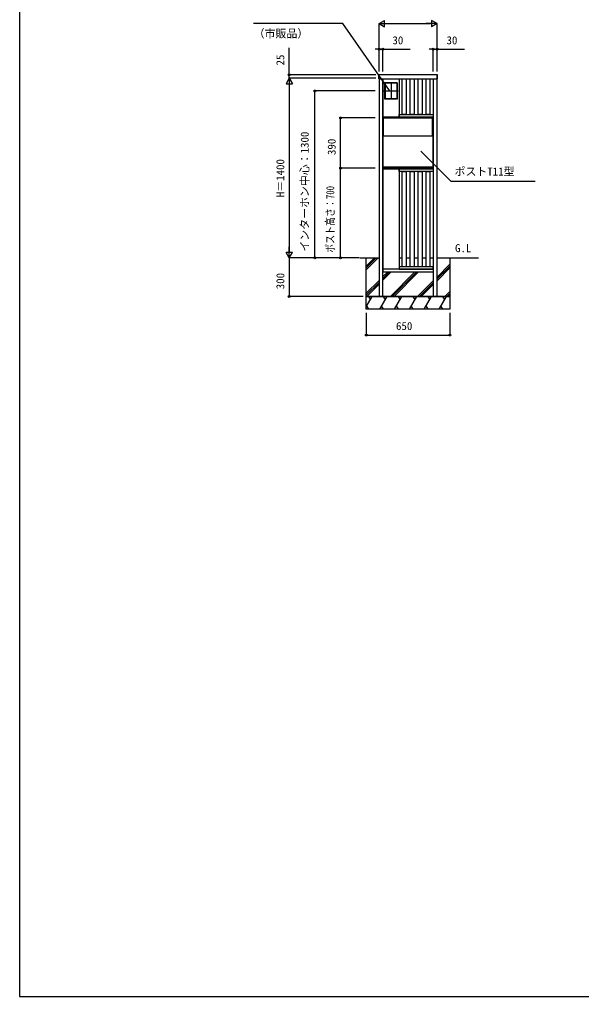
# Model space of a CAD drawing. Units: millimetres, scale not verified. Extents: x -4375 to 4375, y -6498 to 6471.
# Drawn here: x -4375 to 0, y -6498 to 1108 of the extents above; entities that cross this region are included whole.
import ezdxf
from ezdxf.enums import TextEntityAlignment as Align

# ---------------------------------------------------------------- set-up
doc = ezdxf.new("R2010")
doc.units = ezdxf.units.MM
doc.header["$LTSCALE"] = 30
for name, color, linetype in [('0-1_USER1', 3, 'Continuous'), ('0-2_YKK_A1', 4, 'Continuous'), ('0-3_YKK_D', 6, 'Continuous'), ('0-4_YKK_ZWAK', 7, 'Continuous')]:
    doc.layers.add(name, color=color, linetype=linetype)
doc.styles.add('ＭＳ ゴシック', font='')
doc.styles.get('ＭＳ ゴシック').set_extended_font_data('MS Gothic')

msp = doc.modelspace()

# ---------------------------------------------------------------- linework, layer by layer
at = {"layer": '0-2_YKK_A1'}
for p, q in [((-1578.5, 675.09), (-1578.5, 676.04)), ((-1578.5, 674.59), (-1578.5, 675.09)), ((-1578.5, 647.16), (-1578.5, 674.59)), ((-1576.5, 677.1), (-1577.56, 677.04)), ((-1576.5, 646.1), (-1577.56, 646.16)), ((-1576.5, 677.1), (-1576.5, 676.15)), ((-1576.5, 676.15), (-1576.5, 674.66)), ((-1576.5, 674.66), (-1576.5, 646.9)), ((-1576.5, 646.9), (-1576.5, 646.1)), ((-1575.5, 646.6), (-1575.5, -748.4)), ((-1545.5, -748.4), (-1545.5, 646.6)), ((-1544.5, 634.1), (-1545.5, 634.1)), ((-1545.5, 634.1), (-1545.5, 609.1)), ((-1545.5, 625.1), (-1544.5, 625.1)), ((-1545.5, 618.1), (-1544.5, 618.1)), ((-1545.5, 609.1), (-1544.5, 609.1)), ((-1544.5, 347.6), (-1544.5, 646.6)), ((-1544.5, 609.1), (-1544.5, 634.1)), ((-1435.25, 614.3), (-1529.75, 614.3)), ((-1529.7, 613.1), (-1529.7, 490.1)), ((-1482.5, 615.6), (-1482.5, 487.6)), ((-1435.3, 613.1), (-1435.3, 490.1)), ((-1420.5, 646.6), (-1420.5, 347.6)), ((-1365.5, 646.6), (-1365.5, 367.6)), ((-1303.5, 646.6), (-1303.5, 367.6)), ((-1241.5, 646.6), (-1241.5, 367.6)), ((-1179.5, 646.6), (-1179.5, 367.6)), ((-1154.5, 646.6), (-1154.5, -748.4)), ((-1124.5, -748.4), (-1124.5, 646.6)), ((-1123.5, 677.1), (-1122.44, 677.04)), ((-1123.5, 677.1), (-1123.5, 676.15)), ((-1123.5, 676.15), (-1123.5, 674.66)), ((-1123.5, 674.66), (-1123.5, 646.9)), ((-1123.5, 646.9), (-1123.5, 646.1)), ((-1123.5, 646.1), (-1122.44, 646.16)), ((-1121.5, 675.09), (-1121.5, 676.04)), ((-1121.5, 674.59), (-1121.5, 675.09)), ((-1121.5, 647.16), (-1121.5, 674.59)), ((-1537.7, 551.6), (-1427.3, 551.6)), ((-1435.25, 488.9), (-1529.75, 488.9)), ((-1545.5, 366.1), (-1544.5, 366.1)), ((-1545.5, 359.1), (-1544.5, 359.1)), ((-1545, 330.6), (-1545, 340.6)), ((-1545, 330.6), (-1544.2, 330.6)), ((-1420.5, 347.6), (-1544.5, 347.6)), ((-1544.2, 330.6), (-1544.2, 341.58)), ((-1544.2, -48.4), (-1544.2, 332.9)), ((-1544.2, 330.6), (-1544, 330.6)), ((-1544.2, 330.6), (-1544, 330.6)), ((-1156, 341.6), (-1544, 341.6)), ((-1544, 340.58), (-1544, 198.02)), ((-1421.06, 345.6), (-1543.94, 345.6)), ((-1541, 341.3), (-1543.54, 341.08)), ((-1541, 341.3), (-1540, 340.8)), ((-1540, 338.6), (-1540, 340.8)), ((-1160, 340.1), (-1540, 340.1)), ((-1540, 197.8), (-1540, 338.6)), ((-1421, 347.6), (-1420, 347.6)), ((-1420, 347.6), (-1420.06, 346.54)), ((-1159, 341.3), (-1160, 340.8)), ((-1160, 197.8), (-1160, 340.8)), ((-1159, 341.3), (-1156.46, 341.08)), ((-1156, 340.58), (-1156, 198.02)), ((-1155, 330.6), (-1156, 330.6)), ((-1155.83, 330.6), (-1155.8, 330.6)), ((-1155.8, 330.6), (-1155.8, 341.58)), ((-1155.8, 330.6), (-1155.8, 332.9)), ((-1155.8, -48.4), (-1155.8, 330.6)), ((-1155, 330.6), (-1155, 340.6)), ((-1543.54, 197.52), (-1541, 197.3)), ((-1541, 197.3), (-1540, 197.8)), ((-1160, 198.6), (-1540, 198.6)), ((-1545.5, -65.9), (-1544.5, -65.9)), ((-1545.5, -72.9), (-1544.5, -72.9)), ((-1544.5, -54.4), (-1420.5, -54.4)), ((-1155.8, -41.4), (-1544.2, -41.4)), ((-1544.2, -48.4), (-1519, -48.4)), ((-1421.06, -52.4), (-1543.94, -52.4)), ((-1163.73, -47.6), (-1536.33, -47.6)), ((-1519, -47.6), (-1534, -47.6)), ((-1534, -47.6), (-1519, -47.6)), ((-1534, -47.6), (-1519.53, -47.6)), ((-1519, -48.4), (-1519, -47.6)), ((-1421, -54.4), (-1420, -54.4)), ((-1420, -54.4), (-1420.06, -53.34)), ((-1166, -47.6), (-1181, -47.6)), ((-1155.8, -48.4), (-1181, -48.4)), ((-1166, -47.6), (-1180.47, -47.6)), ((-1725, -748.4), (-1575.5, -748.4)), ((-1675, -748.4), (-1575.5, -748.4)), ((-1675, -811.42), (-1611.98, -748.4)), ((-1675, -825.56), (-1597.84, -748.4)), ((-1675, -839.7), (-1583.7, -748.4)), ((-1545.5, -748.4), (-1544.5, -748.4)), ((-1545.5, -748.4), (-1544.5, -748.4)), ((-1420.5, -748.4), (-1395.5, -748.4)), ((-1365.5, -748.4), (-1333.5, -748.4)), ((-1303.5, -748.4), (-1271.5, -748.4)), ((-1241.5, -748.4), (-1209.5, -748.4)), ((-1179.5, -748.4), (-1154.5, -748.4)), ((-1124.5, -748.4), (-800.38, -748.4)), ((-1545.5, -818.4), (-1544.5, -818.4)), ((-1545.5, -825.4), (-1544.5, -825.4)), ((-1365.5, -816.9), (-1395.5, -816.9)), ((-1303.5, -816.9), (-1333.5, -816.9)), ((-1241.5, -816.9), (-1271.5, -816.9)), ((-1179.5, -816.9), (-1209.5, -816.9)), ((-1124.5, -897.32), (-1025, -797.82)), ((-1124.5, -911.46), (-1025, -811.96)), ((-1124.5, -925.6), (-1025, -826.1)), ((-1154.5, -836.9), (-1545.5, -836.9)), ((-1545.5, -836.9), (-1545.5, -859.9)), ((-1154.5, -859.9), (-1545.5, -859.9)), ((-1545.5, -894.05), (-1511.35, -859.9)), ((-1545.5, -908.19), (-1497.21, -859.9)), ((-1545.5, -922.34), (-1483.06, -859.9)), ((-1420.5, -836.9), (-1544.5, -836.9)), ((-1487.72, -1048.4), (-1299.22, -859.9)), ((-1473.57, -1048.4), (-1285.07, -859.9)), ((-1459.43, -1048.4), (-1270.93, -859.9)), ((-1154.5, -836.9), (-1154.5, -859.9)), ((-1675, -1023.55), (-1575.5, -924.05)), ((-1675, -1037.69), (-1575.5, -938.19)), ((-1671.56, -1048.4), (-1575.5, -952.34)), ((-1275.58, -1048.4), (-1154.5, -927.32)), ((-1261.44, -1048.4), (-1154.5, -941.46)), ((-1247.3, -1048.4), (-1154.5, -955.6)), ((-1675, -1128.69), (-1628.64, -1048.4)), ((-1658.38, -1048.4), (-1643.51, -1074.15)), ((-1570.91, -1148.4), (-1513.17, -1048.4)), ((-1542.91, -1048.4), (-1528.04, -1074.15)), ((-1455.44, -1148.4), (-1397.7, -1048.4)), ((-1427.44, -1048.4), (-1412.57, -1074.15)), ((-1339.97, -1148.4), (-1282.23, -1048.4)), ((-1311.97, -1048.4), (-1297.1, -1074.15)), ((-1224.5, -1148.4), (-1166.76, -1048.4)), ((-1196.5, -1048.4), (-1181.63, -1074.15)), ((-1109.03, -1148.4), (-1051.29, -1048.4)), ((-1081.03, -1048.4), (-1066.16, -1074.15)), ((-1063.45, -1048.4), (-1025, -1009.95)), ((-1049.31, -1048.4), (-1025, -1024.09)), ((-1035.17, -1048.4), (-1025, -1038.23)), ((-1656.24, -1148.17), (-1671.24, -1122.19)), ((-1540.77, -1148.17), (-1555.77, -1122.19)), ((-1425.3, -1148.17), (-1440.3, -1122.19)), ((-1309.83, -1148.17), (-1324.83, -1122.19)), ((-1194.36, -1148.17), (-1209.36, -1122.19)), ((-1078.89, -1148.17), (-1093.89, -1122.19)), ((-1600.77, -1148.17), (-1600.64, -1148.4)), ((-1485.3, -1148.17), (-1485.17, -1148.4)), ((-1369.83, -1148.17), (-1369.7, -1148.4)), ((-1254.36, -1148.17), (-1254.23, -1148.4)), ((-1138.89, -1148.17), (-1138.76, -1148.4))]:
    msp.add_line(p, q, dxfattribs=at)
for points in [[(-1123.5, 646.6), (-1123.5, 676.6), (-1576.5, 676.6), (-1576.5, 646.6)], [(-1435, 488.6), (-1530, 488.6), (-1530, 614.6), (-1435, 614.6)], [(-1544.5, 350.1), (-1544.5, 375.1), (-1545.5, 375.1), (-1545.5, 350.1)], [(-1420.5, 367.6), (-1154.5, 367.6), (-1154.5, 347.6), (-1420.5, 347.6)], [(-1544.5, -81.9), (-1544.5, -56.9), (-1545.5, -56.9), (-1545.5, -81.9)], [(-1154.5, -74.4), (-1420.5, -74.4), (-1420.5, -54.4), (-1154.5, -54.4)], [(-1544.5, -834.4), (-1544.5, -809.4), (-1545.5, -809.4), (-1545.5, -834.4)], [(-1154.5, -816.9), (-1420.5, -816.9), (-1420.5, -836.9), (-1154.5, -836.9)], [(-1675, -1048.4), (-1025, -1048.4), (-1025, -1148.4), (-1675, -1148.4)]]:
    msp.add_lwpolyline(points, close=True, dxfattribs=at)
for points in [[(-1530, 613.1), (-1528.5, 613.1), (-1528.5, 490.1), (-1530, 490.1)], [(-1435.25, 614.6), (-1435.25, 613.1), (-1529.75, 613.1), (-1529.75, 614.6)], [(-1435, 613.1), (-1436.5, 613.1), (-1436.5, 490.1), (-1435, 490.1)], [(-1365.5, 367.6), (-1395.5, 367.6), (-1395.5, 646.6)], [(-1303.5, 367.6), (-1333.5, 367.6), (-1333.5, 646.6)], [(-1241.5, 367.6), (-1271.5, 367.6), (-1271.5, 646.6)], [(-1179.5, 367.6), (-1209.5, 367.6), (-1209.5, 646.6)], [(-1435.25, 488.6), (-1435.25, 490.1), (-1529.75, 490.1), (-1529.75, 488.6)], [(-1544.94, 346.54), (-1545, 347.6), (-1544, 347.6), (-1421, 347.6)], [(-1156.46, 197.52), (-1159, 197.3), (-1160, 197.8)], [(-1544.94, -53.34), (-1545, -54.4), (-1544, -54.4), (-1421, -54.4)], [(-1544.5, -836.9), (-1544.5, -748.4), (-1544.5, -54.4)], [(-1420.5, -54.4), (-1420.5, -748.4), (-1420.5, -836.9)], [(-1395.5, -74.4), (-1365.5, -74.4), (-1365.5, -748.4), (-1365.5, -816.9)], [(-1395.5, -816.9), (-1395.5, -748.4), (-1395.5, -74.4)], [(-1333.5, -74.4), (-1303.5, -74.4), (-1303.5, -748.4), (-1303.5, -816.9)], [(-1333.5, -816.9), (-1333.5, -748.4), (-1333.5, -74.4)], [(-1271.5, -74.4), (-1241.5, -74.4), (-1241.5, -748.4), (-1241.5, -816.9)], [(-1271.5, -816.9), (-1271.5, -748.4), (-1271.5, -74.4)], [(-1209.5, -74.4), (-1179.5, -74.4), (-1179.5, -748.4), (-1179.5, -816.9)], [(-1209.5, -816.9), (-1209.5, -748.4), (-1209.5, -74.4)], [(-1181, -48.4), (-1181, -47.6), (-1166, -47.6)], [(-1124.5, -748.4), (-1025, -748.4), (-1025, -1048.4), (-1675, -1048.4), (-1675, -748.4)], [(-1575.5, -748.4), (-1575.5, -1048.4), (-1545.5, -1048.4), (-1545.5, -748.4)], [(-1154.5, -748.4), (-1154.5, -1048.4), (-1124.5, -1048.4), (-1124.5, -748.4)]]:
    msp.add_lwpolyline(points, dxfattribs=at)
for centre, radius, start, end in [((-1577.5, 676.04), 1, 93.5, 180), ((-1577.5, 647.16), 1, 180, 266.5), ((-1122.5, 676.04), 1, 0, 86.5), ((-1122.5, 647.16), 1, 273.5, 0), ((-1544, 340.6), 1, 90, 180), ((-1543.94, 346.6), 1, 183.5, 270), ((-1543.5, 340.58), 0.5, 95, 180), ((-1421.06, 346.6), 1, 270, 356.5), ((-1156.5, 340.58), 0.5, 0, 85), ((-1156, 340.6), 1, 0, 90), ((-1543.5, 198.02), 0.5, 180, 265), ((-1156.5, 198.02), 0.5, 275, 0), ((-1543.94, -53.4), 1, 90, 176.5), ((-1543.2, -47.4), 1, 180, 270), ((-1421.06, -53.4), 1, 3.5, 90), ((-1156.8, -47.4), 1, 270, 0)]:
    msp.add_arc(centre, radius, start, end, dxfattribs=at)
at = {"layer": '0-3_YKK_D'}
for p, q in [((-1575.5, 1076.6), (-1532.2, 1101.6)), ((-1575.5, 702.6), (-1575.5, 1077.6)), ((-1575.5, 1076.6), (-1532.2, 1051.6)), ((-1575.5, 1076.6), (-1488.9, 1076.6)), ((-1532.2, 1051.6), (-1532.2, 1101.6)), ((-1525.5, 1076.6), (-1174.5, 1076.6)), ((-1124.5, 1076.6), (-1211.1, 1076.6)), ((-1124.5, 1076.6), (-1167.8, 1101.6)), ((-1167.8, 1101.6), (-1167.8, 1051.6)), ((-1124.5, 1076.6), (-1167.8, 1051.6)), ((-1124.5, 702.6), (-1124.5, 1077.6)), ((-2275, 676.6), (-2275, 887.68)), ((-1575.5, 876.6), (-1605.5, 876.6)), ((-1575.5, 702.6), (-1575.5, 877.6)), ((-1575.5, 876.6), (-1545.5, 876.6)), ((-1545.5, 702.6), (-1545.5, 877.6)), ((-1545.5, 876.6), (-1332.49, 876.6)), ((-1154.5, 876.6), (-1184.5, 876.6)), ((-1154.5, 702.6), (-1154.5, 877.6)), ((-1154.5, 876.6), (-1124.5, 876.6)), ((-1124.5, 702.6), (-1124.5, 877.6)), ((-1124.5, 876.6), (-911.49, 876.6)), ((-2275, 651.6), (-2300, 608.3)), ((-1601.5, 676.6), (-2276, 676.6)), ((-1601.5, 651.6), (-2276, 651.6)), ((-1601.5, 651.6), (-2276, 651.6)), ((-2275, 651.6), (-2275, 676.6)), ((-2275, 651.6), (-2275, 621.6)), ((-2275, 651.6), (-2250, 608.3)), ((-2275, 651.6), (-2275, 565)), ((-2300, 608.3), (-2250, 608.3)), ((-2275, 601.6), (-2275, -698.4)), ((-1606.5, 551.6), (-2076, 551.6)), ((-2075, -748.4), (-2075, 551.6)), ((-1606.5, 341.6), (-1876, 341.6)), ((-1875, -48.4), (-1875, 341.6)), ((-1606.5, -48.4), (-1876, -48.4)), ((-1606.5, -48.4), (-1876, -48.4)), ((-1875, -748.4), (-1875, -48.4)), ((-2275, -748.4), (-2275, -661.8)), ((-2275, -748.4), (-2300, -705.1)), ((-2250, -705.1), (-2300, -705.1)), ((-1731, -748.4), (-2276, -748.4)), ((-1731, -748.4), (-2276, -748.4)), ((-2275, -748.4), (-2250, -705.1)), ((-2275, -748.4), (-2275, -1048.4)), ((-1731, -748.4), (-2076, -748.4)), ((-1731, -748.4), (-1876, -748.4)), ((-1699.89, -1048.4), (-2276, -1048.4)), ((-1675, -1174.4), (-1675, -1349.4)), ((-1025, -1174.4), (-1025, -1349.4)), ((-1675, -1348.4), (-1025, -1348.4))]:
    msp.add_line(p, q, dxfattribs=at)
for points in [[(-1494.71, 556.72), (-1858.74, 1076.6), (-1911.31, 1076.6), (-2553.1, 1076.6)], [(-1251.11, 82.31), (-1017.91, -150.89), (-360.15, -150.89)]]:
    msp.add_lwpolyline(points, dxfattribs=at)
for centre in [(-1575.5, 876.6), (-1545.5, 876.6), (-1154.5, 876.6), (-1124.5, 876.6), (-2275, 676.6), (-2075, 551.6), (-1875, 341.6), (-1875, -48.4), (-1875, -48.4), (-2075, -748.4), (-1875, -748.4), (-2275, -1048.4), (-1675, -1348.4), (-1025, -1348.4)]:
    msp.add_circle(centre, 7.5, dxfattribs=at)
at = {"layer": '0-4_YKK_ZWAK'}
msp.add_line((-4375, 6251.6), (-4375, -6498.4), dxfattribs=at)
msp.add_lwpolyline([(-4375, -6498.4), (4375, -6498.4), (4375, 6251.6)], dxfattribs=at)

# ---------------------------------------------------------------- texts
at = {"layer": '0-1_USER1', "style": 'ＭＳ ゴシック'}
msp.add_text('G.L', height=62.32, dxfattribs=at).set_placement((-984.57, -722.01), align=Align.BOTTOM_LEFT)
at = {"layer": '0-3_YKK_D', "style": 'ＭＳ ゴシック'}
for s, p in [('（市販品）', (-2552.05, 948.66)), ('30', (-1471.78, 896.6)), ('30', (-1050.78, 896.6)), ('ポストT11型', (-988.36, -125.53)), ('650', (-1443.93, -1328.4))]:
    msp.add_text(s, height=62.32, dxfattribs=at).set_placement(p, align=Align.BOTTOM_LEFT)
for s, p in [('25', (-2295, 750.32)), ('インターホン中心：1300', (-2105.14, -699.44)), ('390', (-1895, 52.91)), ('H＝1400', (-2295, -275.63)), ('300', (-2295, -992.09))]:
    msp.add_text(s, height=62.32, rotation=90, dxfattribs=at).set_placement(p, align=Align.BOTTOM_LEFT)
at = {"layer": '0-3_YKK_D', "style": 'ＭＳ ゴシック', "width": 0.8}
msp.add_text('ポスト高さ：700', height=62.32, rotation=90, dxfattribs=at).set_placement((-1906.11, -708.46), align=Align.BOTTOM_LEFT)

doc.saveas('drawing.dxf')
